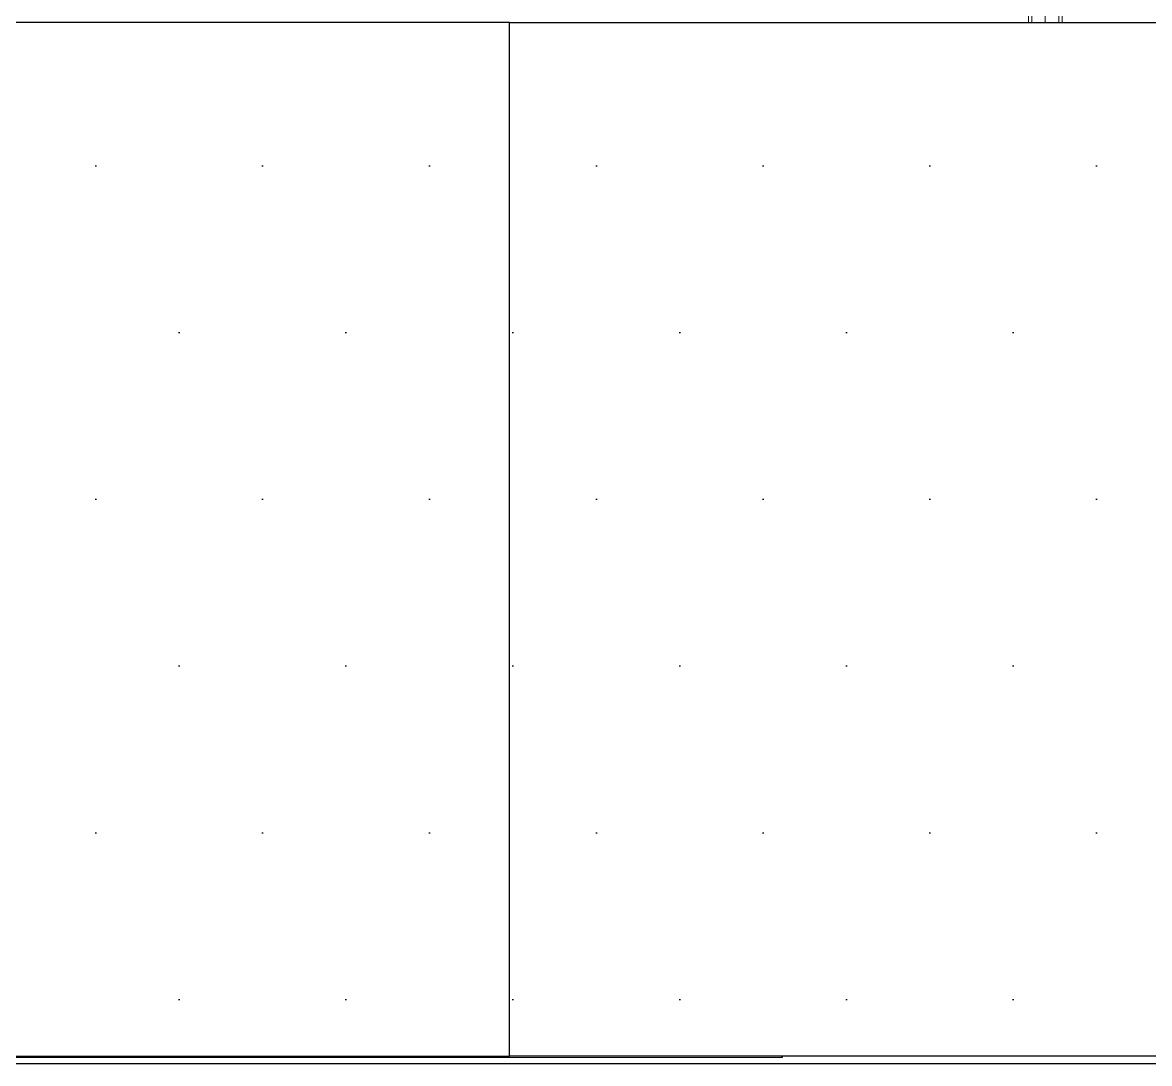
# Model space of a CAD drawing. Header units: millimetres. Extents: x 663313 to 1226001, y 1431724 to 1620898.
# Drawn here: x 761407.1 to 761675.3, y 1520016 to 1520263.8 of the extents above; entities that cross this region are included whole.
import ezdxf

# ---------------------------------------------------------------- set-up
doc = ezdxf.new("R2010")
doc.units = ezdxf.units.MM
doc.set_wipeout_variables(frame=1)
for name, pattern in [('CENTER', [50.800000000000004, 31.75, -6.35, 6.35, -6.35]), ('HIDDEN', [0.375, 0.25, -0.125]), ('XKITLINE00', [0]), ('XKITLINE02', [4, 2, -2])]:
    doc.linetypes.add(name, pattern=pattern)
doc.layers.add('000 - STRUCTURE_STEEL_ACCESORIES_DEF_SUB', color=7, linetype='Continuous', plot=False)
for name, color, linetype in [('000 - STRUCTURE_STEEL_ACCESORIES_MAIN_COLOR_2', 7, 'Continuous'), ('000 - STRUCTURE_STEEL_ACCESORIES_SUB_COLOR_3', 7, 'Continuous'), ('000 - STRUCTURE_STEEL_ACCESORIES_WIPEOUT_', 7, 'Continuous'), ('010 - ASPG_ACCESSORIES_HATCH_', 7, 'Continuous'), ('010 - ASPG_ACCESSORIES_MAIN_COLOR_1', 7, 'Continuous'), ('010 - ASPG_ACCESSORIES_SUB_COLOR_1', 7, 'Continuous'), ('010 - ASPG_ACCESSORIES_SUB_COLOR_2', 7, 'Continuous'), ('010 - ASPG_ACCESSORIES_SYMBOL_', 7, 'Continuous'), ('010 - ASPG_ACCESSORIES_WIPEOUT_', 7, 'Continuous'), ('010 - ASPG_FASTERN_MAIN_COLOR_1', 7, 'Continuous'), ('010 - ASPG_FLASHING_HATCH_', 7, 'Continuous'), ('010 - ASPG_FLASHING_MAIN_COLOR_2', 7, 'Continuous'), ('010 - ASPG_FLASHING_WIPEOUT_', 7, 'Continuous'), ('DIM', 7, 'Continuous'), ('tube-stopper', 7, 'Continuous')]:
    doc.layers.add(name, color=color, linetype=linetype)
for name, color, linetype, lineweight in [('12-GRID', 7, 'CENTER', 13), ('9-SCREW', 7, 'Continuous', 9), ('Bolt', 7, 'Continuous', 0), ('Part', 7, 'Continuous', 0)]:
    doc.layers.add(name, color=color, linetype=linetype, lineweight=lineweight)
pattern_1 = [(0, (0, 0), (19.84375, 39.6875), [0, -39.6875])]
pattern_2 = [(45, (68845973.91123614, -106253.6340706302), (-4.041115254481119, 4.041115254481119), []), (45, (68845976.60531414, -106253.6340706302), (-4.041115254481119, 4.041115254481119), [])]

# ---------------------------------------------------------------- blocks, each defined once
blk = doc.blocks.new('44')
at = {"layer": 'Bolt', "color": 7, "linetype": 'XKITLINE00', "lineweight": 0}
for p, q in [((31.39057281473629, 28.40962045162451), (31.39057281473629, 28.40029645164032)), ((31.37657286459557, 28.39562050171662), (31.38589686457976, 28.39562050171662)), ((31.40457276464417, 28.39562050171662), (31.39524876465998, 28.39562050171662)), ((31.39057281473629, 28.38162040163297), (31.39057281473629, 28.39094440161716)), ((31.39057281473629, 28.34962045168504), (31.39057281473629, 28.34029645170085)), ((31.37657286459557, 28.33562050166074), (31.38589686457976, 28.33562050166074)), ((31.40457276464417, 28.33562050166074), (31.39524876465998, 28.33562050166074)), ((31.39057281473629, 28.32162040169351), (31.39057281473629, 28.3309444016777)), ((31.28057286469243, 28.29962050169706), (31.28057286469243, 28.29029650171287)), ((31.28057286469243, 28.29962050169706), (31.28057286469243, 28.29029650171287)), ((31.26657276460878, 28.28562040161341), (31.27589676459297, 28.28562040161341)), ((31.26657276460878, 28.28562040161341), (31.27589676459297, 28.28562040161341)), ((31.29457281460031, 28.28562040161341), (31.28524881461612, 28.28562040161341)), ((31.29457281460031, 28.28562040161341), (31.28524881461612, 28.28562040161341)), ((31.28057286469243, 28.27162045170553), (31.28057286469243, 28.28094445168972)), ((31.28057286469243, 28.27162045170553), (31.28057286469243, 28.28094445168972))]:
    blk.add_line(p, q, dxfattribs=at)
at = {"layer": 'Bolt', "color": 7, "linetype": 'XKITLINE02', "lineweight": 0}
for p, q in [((31.28057286469243, 28.37654050171841), (31.28057286469243, 28.3336204016814)), ((31.27357281465061, 28.36862050171476), (31.27357281465061, 28.3626205016626)), ((31.27357281465061, 28.3626205016626), (31.27357281465061, 28.36862050171476)), ((31.28757276455849, 28.36862050171476), (31.28757276455849, 28.3626205016626)), ((31.28757276455849, 28.3626205016626), (31.28757276455849, 28.36862050171476)), ((31.26107286452293, 28.3626205016626), (31.26107286452293, 28.35762040165719)), ((31.3000728646291, 28.3626205016626), (31.3000728646291, 28.35762040165719))]:
    blk.add_line(p, q, dxfattribs=at)
at = {"layer": 'Part', "color": 7, "linetype": 'HIDDEN', "lineweight": 0, "ltscale": 5}
for p, q in [((31.33821706124559, 28.64062037679832), (31.33821706124559, 27.74062742677052)), ((31.44721711124271, 28.64062037679832), (31.44721711124271, 27.74062742677052))]:
    blk.add_line(p, q, dxfattribs=at)
at = {"layer": 'Part', "color": 7, "linetype": 'XKITLINE02', "lineweight": 0}
for p, q in [((31.33057281468041, 28.41562045167666), (31.33057281468041, 28.31562040164135)), ((31.25057286466449, 28.36862050171476), (31.31057286472037, 28.36862050171476)), ((31.33057281468041, 28.36862050171476), (31.45057281455934, 28.36862050171476)), ((31.36057281470835, 28.36862050171476), (31.36057281470835, 28.3626205016626)), ((31.25057286466449, 28.3626205016626), (31.31057286472037, 28.3626205016626)), ((31.33057281468041, 28.3626205016626), (31.45057281455934, 28.3626205016626)), ((31.31057286472037, 28.35762040165719), (31.25057286466449, 28.35762040165719))]:
    blk.add_line(p, q, dxfattribs=at)
at = {"layer": 'Part', "color": 7, "lineweight": 0}
blk.add_line((31.205572864739, 28.23562045162544), (31.22557281469904, 28.25562040170189), dxfattribs=at)
at = {"layer": 'Part', "color": 7, "linetype": 'HIDDEN', "lineweight": 0, "ltscale": 2}
blk.add_line((31.33557276474289, 28.25562040170189), (31.35557286464586, 28.23562045162544), dxfattribs=at)
at = {"layer": 'Part', "color": 7, "lineweight": 0}
for points in [[(31.33021711138986, 27.74062742677052), (31.33021711138986, 28.64162037684582), (31.45521706133127, 28.64162037684582), (31.45521376142256, 27.74062742677052), (31.33021711138986, 27.74062742677052)], [(31.33057281468041, 28.23562045162544), (31.205572864739, 28.23562045162544), (31.205572864739, 28.49562040169258), (31.33057281468041, 28.49562040169258)], [(31.33057281468041, 28.25562040170189), (31.22557281469904, 28.25562040170189), (31.22557281469904, 28.47562045161612), (31.33057281468041, 28.47562045161612)]]:
    blk.add_lwpolyline(points, dxfattribs=at)
at = {"layer": 'Part', "color": 7, "linetype": 'HIDDEN', "lineweight": 0, "ltscale": 2}
for points in [[(31.33057281468041, 28.49562040169258), (31.35557286464586, 28.49562040169258), (31.35557286464586, 28.23562045162544), (31.33057281468041, 28.23562045162544)], [(31.33057281468041, 28.47562045161612), (31.33557276474289, 28.47562045161612), (31.33557276474289, 28.25562040170189), (31.33057281468041, 28.25562040170189)]]:
    blk.add_lwpolyline(points, dxfattribs=at)
at = {"layer": 'Part', "color": 7, "linetype": 'XKITLINE02', "lineweight": 0}
blk.add_lwpolyline([(31.33057281468041, 28.41562045167666), (31.32257286459185, 28.41562045167666), (31.32257286459185, 28.36862050171476), (31.23857286456018, 28.36862050171476), (31.23857286456018, 28.41562045167666), (31.23057276452869, 28.41562045167666), (31.23057276452869, 28.31562040164135), (31.23857286456018, 28.31562040164135), (31.23857286456018, 28.3626205016626), (31.32257286459185, 28.3626205016626), (31.32257286459185, 28.31562040164135), (31.33057281468041, 28.31562040164135)], close=True, dxfattribs=at)
for points in [[(31.33057281468041, 28.31562040164135), (31.45057281455934, 28.31562040164135), (31.45057281455934, 28.41562045167666), (31.33057281468041, 28.41562045167666)], [(31.31057286472037, 28.3626205016626), (31.31057286472037, 28.30262050172314), (31.25057286466449, 28.30262050172314), (31.25057286466449, 28.3626205016626)]]:
    blk.add_lwpolyline(points, dxfattribs=at)
blk = doc.blocks.new('W-1-PP18-ST_ENT4_REV00_20260531-225334_LOPF_PL')
at = {"color": 7, "xscale": 1000.000000000001, "yscale": 1000.000000000001, "zscale": 1000.000000000001, "rotation": 90}
blk.add_blockref('44', (41885.61977786256, -33213.90015912056), dxfattribs=at)
at = {"layer": 'DIM', "color": 7}
blk.add_line((13219.365322773, -2009.746714353561), (14169.61516458227, -2009.746714353561), dxfattribs=at)
blk = doc.blocks.new('*U5625')
at = {"color": 7}
blk.add_wipeout([(0, -52.000000000100954), (2999.999999999822, -52.000000000100954), (2999.999999999822, -297.9999999999809), (0, -297.9999999999809)], dxfattribs=at).dxf.layer = '010 - ASPG_FLASHING_WIPEOUT_'
at = {"layer": '010 - ASPG_FLASHING_HATCH_'}
h = blk.add_hatch(dxfattribs=at)
h.set_pattern_fill('DOTS', scale=0.5)
h.set_pattern_definition(pattern_1)
h.paths.add_polyline_path([(0, -52), (3000, -52), (3000, -298), (1.094595811627281e-16, -298)])
at = {"layer": '010 - ASPG_FLASHING_MAIN_COLOR_2', "color": 7}
blk.add_lwpolyline([(0, -52), (3000, -52), (3000, -298), (1.094595811627281e-16, -298)], close=True, dxfattribs=at)
blk = doc.blocks.new('*U5639')
at = {"color": 7}
blk.add_wipeout([(0, -52.0000000001005), (584.611507675665, -52.0000000001005), (584.611507675665, -297.99999999998073), (0, -297.99999999998073)], dxfattribs=at).dxf.layer = '010 - ASPG_FLASHING_WIPEOUT_'
at = {"layer": '010 - ASPG_FLASHING_HATCH_'}
h = blk.add_hatch(dxfattribs=at)
h.set_pattern_fill('DOTS', scale=0.5)
h.set_pattern_definition(pattern_1)
h.paths.add_polyline_path([(0, -52), (584.6115076758433, -52), (584.6115076758433, -298), (1.094595811627281e-16, -298)])
at = {"layer": '010 - ASPG_FLASHING_MAIN_COLOR_2', "color": 7}
blk.add_lwpolyline([(0, -52), (584.6115076758433, -52), (584.6115076758433, -298), (1.094595811627281e-16, -298)], close=True, dxfattribs=at)
blk = doc.blocks.new('W-1-PP18-ST_ENT4_REV00_20260617-033902_ASPG_FLASHING')
at = {"color": 7, "xscale": -1}
blk.add_blockref('*U5625', (13585.00000000047, -1710), dxfattribs=at)
at = {"color": 7}
blk.add_blockref('*U5639', (13585.00000000047, -1710), dxfattribs=at)
blk = doc.blocks.new('*U4563')
at = {"layer": '010 - ASPG_ACCESSORIES_SUB_COLOR_2', "color": 7}
for p, q in [((-2.084999999999127, -1.547816335794778), (-2.084999999999127, 0)), ((2.084999999999013, -1.047816335789321), (2.084999999999127, 0)), ((-2.729999999999563, -1.899999999995998), (2.729999999999563, -1.399999999995998)), ((-2.729999999999563, -1.899999999995998), (-2.084999999999127, -1.547816335789321)), ((-2.729999999999563, -1.899999999995998), (-2.084999999999127, -2.252183664200857)), ((-2.084999999999127, -1.547816335789321), (2.084999999999127, -1.047816335789321)), ((-2.084999999999127, -2.252183664200857), (2.084999999999127, -1.752183664200857)), ((-2.084999999999013, -3.347816335790412), (-2.084999999999127, -2.252183664206314)), ((2.729999999999563, -1.399999999995998), (2.084999999999127, -1.047816335789321)), ((2.729999999999563, -1.399999999995998), (2.084999999999127, -1.752183664200857)), ((2.084999999999013, -2.847816335790412), (2.0849999999989, -1.752183664201084)), ((-2.729999999999563, -3.69999999999709), (2.729999999999563, -3.19999999999709)), ((-2.729999999999563, -3.69999999999709), (-2.084999999999127, -3.347816335790412)), ((-2.729999999999563, -3.69999999999709), (-2.084999999999127, -4.052183664201948)), ((-2.729999999999563, -5.499999999998181), (2.729999999999563, -4.999999999998181)), ((-2.729999999999563, -5.499999999998181), (2.729999999999563, -4.999999999998181)), ((-2.729999999999563, -5.499999999998181), (-2.084999999999127, -5.147816335791504)), ((-2.729999999999563, -5.499999999998181), (-2.084999999999127, -5.147816335791504)), ((-2.084999999999127, -3.347816335790412), (2.084999999999127, -2.847816335790412)), ((-2.084999999999127, -4.052183664201948), (2.084999999999127, -3.552183664201948)), ((-2.0849999999989, -5.147816335791504), (-2.084999999999013, -4.052183664201948)), ((-2.084999999999127, -5.147816335791504), (2.084999999999127, -4.647816335791504)), ((-2.084999999999127, -5.147816335791504), (2.084999999999127, -4.647816335791504)), ((-2.084999999999127, -5.852183664203039), (2.084999999999127, -5.352183664203039)), ((-2.084999999999127, -5.852183664203039), (2.084999999999127, -5.352183664203039)), ((2.729999999999563, -3.19999999999709), (2.084999999999127, -2.847816335790412)), ((2.729999999999563, -3.19999999999709), (2.084999999999127, -3.552183664201948)), ((2.084999999999241, -4.647816335791504), (2.084999999999241, -3.552183664201948)), ((2.729999999999563, -4.999999999998181), (2.084999999999127, -4.647816335791504)), ((2.729999999999563, -4.999999999998181), (2.084999999999127, -4.647816335791504)), ((2.729999999999563, -4.999999999998181), (2.084999999999127, -5.352183664203039)), ((2.729999999999563, -4.999999999998181), (2.084999999999127, -5.352183664203039)), ((2.084999999999127, -6.447816335792595), (2.084999999999127, -5.352183664203039)), ((2.084999999999127, -6.447816335792595), (2.084999999999241, -5.352183664203039)), ((-2.729999999999563, -5.499999999998181), (-2.084999999999127, -5.852183664203039)), ((-2.729999999999563, -5.499999999998181), (-2.084999999999127, -5.852183664203039)), ((-2.729999999999563, -7.299999999999272), (2.729999999999563, -6.799999999999272)), ((-2.729999999999563, -7.299999999999272), (-2.084999999999127, -6.947816335792595)), ((-2.729999999999563, -7.299999999999272), (-2.084999999999127, -7.652183664204131)), ((-2.084999999999127, -6.947816335792595), (-2.0849999999989, -5.852183664203039)), ((-2.084999999999127, -6.947816335792595), (-2.084999999999127, -5.852183664203039)), ((-2.084999999999127, -6.947816335792595), (2.084999999999127, -6.447816335792595)), ((-2.084999999999127, -7.652183664204131), (2.084999999999127, -7.152183664204131)), ((-2.084999999999127, -8.747816335793686), (-2.084999999999127, -7.652183664204131)), ((2.729999999999563, -6.799999999999272), (2.084999999999127, -6.447816335792595)), ((2.729999999999563, -6.799999999999272), (2.084999999999127, -7.152183664204131)), ((2.084999999999127, -8.247816335793686), (2.084999999999127, -7.152183664204131)), ((-2.729999999999563, -9.099999999998545), (-2.084999999999127, -8.747816335793686)), ((-2.729999999999563, -9.099999999998545), (-1.568355612604137, -8.982641209644498)), ((-2.729999999999563, -9.099999999998545), (-2.084999999999127, -9.452183664205222)), ((-2.729999999999563, -10.89999999999964), (-2.084999999999127, -10.54781633579296)), ((-2.084999999999127, -8.747816335793686), (-1.064489079482883, -8.605286877620529)), ((-2.084999999999127, -9.452183664205222), (-1.629698446698967, -9.388594061787444)), ((-2.084999999999127, -10.54781633579296), (-2.084999999999127, -9.452183664205222)), ((-2.084999999999127, -10.54781633579296), (-1.798826981090315, -10.50784803706301)), ((0.4333070988686814, -8.43729858455481), (2.084999999999127, -8.247816335793686)), ((0.7141825614198751, -8.775605983184505), (2.729999999999563, -8.599999999998545)), ((0.7141825614198751, -9.102437496409038), (2.084999999999127, -8.952183664205222)), ((0.7141825614198751, -10.20507654483481), (2.084999999999127, -10.04781633579296)), ((0.7141825614198751, -10.57560598318378), (2.729999999999563, -10.39999999999964)), ((2.729999999999563, -8.599999999998545), (2.084999999999127, -8.247816335793686)), ((2.729999999999563, -8.599999999998545), (2.084999999999127, -8.952183664205222)), ((2.084999999999127, -10.04781633579296), (2.084999999999127, -8.952183664205222)), ((2.729999999999563, -10.39999999999964), (2.084999999999127, -10.04781633579296)), ((2.729999999999563, -10.39999999999964), (2.084999999999127, -10.75218366420449)), ((-2.729999999999563, -10.89999999999964), (-1.844567201240352, -10.81054635710279)), ((-2.729999999999563, -10.89999999999964), (-2.084999999999127, -11.25218366420449)), ((-2.084999999999127, -11.25218366420449), (-1.907557413303948, -11.22740118002912)), ((-2.084999999999127, -12.40167565273805), (-2.084999999999127, -11.25218366420449)), ((-2.084999999999127, -12.40167565273805), (-2.084999999999127, -15.59999999999854)), ((0.7141825614198751, -10.90243749640831), (2.084999999999127, -10.75218366420449)), ((2.084999999999127, -10.75218366420449), (2.084999999999127, -15.59999999999854)), ((0, -17.19999999999891), (-2.084999999999127, -15.59999999999854)), ((0, -17.19999999999891), (2.084999999999127, -15.59999999999854))]:
    blk.add_line(p, q, dxfattribs=at)
blk.add_lwpolyline([(0, -17.19999999999891), (0.7141825614198751, -11.45704931750151), (0.7141825614198751, -8.736688384093213, 0.4176573264866609), (0.4106596181591158, -8.436709070021607, 0.07099332720072511), (-1.529698998669119, -8.726820576112004), (-2.084999999999127, -12.40167565273805)], format="xyb", dxfattribs=at)
at = {"layer": '010 - ASPG_ACCESSORIES_SYMBOL_', "color": 7, "linetype": 'CENTER'}
blk.add_line((0, 6.142561988594025), (0, -18.19999999999891), dxfattribs=at)
at = {"layer": '010 - ASPG_FASTERN_MAIN_COLOR_1', "color": 7}
for p, q in [((3.127500000000509, 5.450000000000728), (-3.127500000000509, 5.450000000000728)), ((-4.170000000000073, 5.049999999999272), (-4.170000000000073, 1.200000000000728)), ((-2.084999999999127, 5.049999999999272), (-2.084999999999127, 1.200000000000728)), ((2.084999999999127, 5.049999999999272), (2.084999999999127, 1.200000000000728)), ((4.170000000000073, 5.049999999999272), (4.170000000000073, 1.200000000000728)), ((-5.5, 0.5499999999992724), (-5.5, 0)), ((5.5, 0), (-5.5, 0)), ((-5.200000000000728, 0.8500000000003638), (-4.170000000000073, 1.200000000000728)), ((5.200000000000728, 0.8500000000003638), (-5.200000000000728, 0.8500000000003638)), ((4.170000000000073, 1.200000000000728), (-4.170000000000073, 1.200000000000728)), ((-2.57630675031578, 0.8500000000003638), (-2.084999999999127, 1.200000000000728)), ((2.44630675031658, 0.8500000000003638), (2.084999999999127, 1.200000000000728)), ((5.200000000000728, 0.8500000000003638), (4.170000000000073, 1.200000000000728)), ((5.5, 0.5499999999992724), (5.5, 0))]:
    blk.add_line(p, q, dxfattribs=at)
for centre, radius, start, end in [((-3.127500000000509, 3.891492187500262), 1.55850781249987, 48.01707852331997, 131.98292147668), ((0, -0.1840312499989523), 5.634031249999114, 68.2799117114248, 111.7200882885752), ((3.127500000000509, 3.891492187500262), 1.558507812499965, 48.01707852331997, 131.98292147668), ((-5.200000000000728, 0.5499999999992724), 0.3, 90, 180), ((5.200000000000728, 0.5499999999992724), 0.3, 0, 90)]:
    blk.add_arc(centre, radius, start, end, dxfattribs=at)
blk = doc.blocks.new('G$C7D677D58')
at = {"layer": 'tube-stopper'}
h = blk.add_hatch(dxfattribs=at)
h.set_pattern_fill('ANSI35', scale=0.02, angle=280.6768409131589, style=0)
h.set_pattern_definition([(145.6768409131589, (67.45353497568851, -13.09426057516771), (0.00281929956869494, 0.00412935224241727), []), (145.6768409131589, (67.45006064978782, -13.09491560150343), (0.00281929956869494, 0.00412935224241727), [0.006249999999999968, -0.001249999999999992, 0, -0.001249999999999992])])
h.paths.add_polyline_path([(0.02989179726182556, 0.01545000000078289), (0.02447319464567954, 0.01545000000078289), (0.02447319464567954, 0.0005500000004303729), (0.02989179726182556, 0.0005500000004303729)])
at = {"layer": '000 - STRUCTURE_STEEL_ACCESORIES_DEF_SUB', "color": 7, "ltscale": 0.1}
blk.add_line((0.03829179726176335, 0.007999999999924512), (0, 0.007999999999924512, -2.806346833239134e-06), dxfattribs=at)
at = {"layer": '000 - STRUCTURE_STEEL_ACCESORIES_SUB_COLOR_3', "color": 7}
for p, q in [((0.01247319464710017, 0.01492820323028354, -2.806346833239134e-06), (0.007673194646940829, 0.01492820323028354, -2.806346833239134e-06)), ((0.01327319464712673, 0, -2.806346833239134e-06), (0.01327319464712673, 0.01599999999996271, -2.806346833239134e-06)), ((0.01327319464712673, 0.01599999999996271, -2.806346833239134e-06), (0.01447319464705288, 0.01599999999996271, -2.806346833239134e-06)), ((0.01447319464705288, 0.01599999999996271, -2.806346833239134e-06), (0.01447319464705288, 0, -2.806346833239134e-06)), ((0.02989179726182556, 0), (0.02989179726182556, 0.01599999999996271)), ((0.02989179726182556, 0.01599999999996271), (0.03109179726175171, 0.01599999999996271)), ((0.03109179726175171, 0.01599999999996271), (0.03109179726175171, 0)), ((0.03109179726175171, 0.001071796769679167), (0.03109179726175171, 0.01492820323028354)), ((0.03589179726191105, 0.01492820323028354), (0.03109179726175171, 0.01492820323028354)), ((0.002400000000079672, 0.01199999999994361, -2.806346833239134e-06), (0.001600000000053114, 0.01119999999991705, -2.806346833239134e-06)), ((0.001600000000053114, 0.00479999999993197, -2.806346833239134e-06), (0.001600000000053114, 0.01119999999991705, -2.806346833239134e-06)), ((0.006873194647141645, 0.01119999999991705, -2.806346833239134e-06), (0.001600000000053114, 0.01119999999991705, -2.806346833239134e-06)), ((0.006873194647141645, 0.01199999999994361, -2.806346833239134e-06), (0.002400000000079672, 0.01199999999994361, -2.806346833239134e-06)), ((0.006873194647141645, 0.002803847577297347, -2.806346833239134e-06), (0.006873194647141645, 0.01319615242266536, -2.806346833239134e-06)), ((0.01247319464710017, 0.01146410161504718, -2.806346833239134e-06), (0.007673194646940829, 0.01146410161504718, -2.806346833239134e-06)), ((0.01327319464712673, 0.002803847577297347, -2.806346833239134e-06), (0.01327319464712673, 0.01319615242266536, -2.806346833239134e-06)), ((0.03589179726191105, 0.01146410161504718), (0.03109179726175171, 0.01146410161504718)), ((0.03669179726193761, 0.002803847577297347), (0.03669179726193761, 0.01319615242266536)), ((0.006873194647141645, 0.00479999999993197, -2.806346833239134e-06), (0.001600000000053114, 0.00479999999993197, -2.806346833239134e-06)), ((0.002400000000079672, 0.003999999999905413, -2.806346833239134e-06), (0.001600000000053114, 0.00479999999993197, -2.806346833239134e-06)), ((0.006873194647141645, 0.003999999999905413, -2.806346833239134e-06), (0.002400000000079672, 0.003999999999905413, -2.806346833239134e-06)), ((0.01247319464710017, 0.00453589838480184, -2.806346833239134e-06), (0.007673194646940829, 0.00453589838480184, -2.806346833239134e-06)), ((0.03589179726191105, 0.00453589838480184), (0.03109179726175171, 0.00453589838480184)), ((0.01247319464710017, 0.001071796769679167, -2.806346833239134e-06), (0.007673194646940829, 0.001071796769679167, -2.806346833239134e-06)), ((0.01447319464705288, 0, -2.806346833239134e-06), (0.01327319464712673, 0, -2.806346833239134e-06)), ((0.03109179726175171, 0), (0.02989179726182556, 0)), ((0.03589179726191105, 0.001071796769679167), (0.03109179726175171, 0.001071796769679167))]:
    blk.add_line(p, q, dxfattribs=at)
at = {"layer": '000 - STRUCTURE_STEEL_ACCESORIES_SUB_COLOR_3', "color": 7, "linetype": 'HIDDEN'}
for p, q in [((0.02989179726182556, 0.01199999999994361), (0.01447319464705288, 0.01199999999994361, -2.806346833239134e-06)), ((0.02989179726182556, 0.01119999999991705), (0.01447319464705288, 0.01119999999991705, -2.806346833239134e-06)), ((0.02989179726182556, 0.00479999999993197), (0.01447319464705288, 0.00479999999993197, -2.806346833239134e-06)), ((0.02989179726182556, 0.003999999999905413), (0.01447319464705288, 0.003999999999905413, -2.806346833239134e-06))]:
    blk.add_line(p, q, dxfattribs=at)
at = {"layer": '000 - STRUCTURE_STEEL_ACCESORIES_SUB_COLOR_3', "color": 7, "elevation": -2.806346833239134e-06}
for points in [[(0.007673194646940829, 0.01492820323028354, 0.4618802153516978), (0.007673194646940829, 0.01146410161504718, 0.2309401076757868), (0.007673194646940829, 0.00453589838480184, 0.461880215351701), (0.007673194646940829, 0.001071796769679167)], [(0.01247319464710017, 0.01492820323028354, -0.4618802153516978), (0.01247319464710017, 0.01146410161504718, -0.2309401076757868), (0.01247319464710017, 0.00453589838480184, -0.461880215351701), (0.01247319464710017, 0.001071796769679167)], [(0.03589179726191105, 0.01492820323028354, -0.4618802153516978), (0.03589179726191105, 0.01146410161504718, -0.2309401076757868), (0.03589179726191105, 0.00453589838480184, -0.4618802153517009), (0.03589179726191105, 0.001071796769679167)]]:
    blk.add_lwpolyline(points, format="xyb", dxfattribs=at)
at = {"layer": 'tube-stopper', "color": 7}
blk.add_lwpolyline([(0.02989179726182556, 0.01545000000078289), (0.02447319464567954, 0.01545000000078289), (0.02447319464567954, 0.0005500000004303729), (0.02989179726182556, 0.0005500000004303729)], close=True, dxfattribs=at)
blk = doc.blocks.new('010 - ASPG_ACCESSORIES_BRACKET_FOR_FRAME_TYPE-1_CUT-VIEW')
at = {"color": 7}
blk.add_wipeout([(4.656612873077393e-10, 25.00000000008731), (4.656612873077393e-10, 1.8189894035458565e-12), (40, 1.8189894035458565e-12), (40, 3.000000000153044), (3.0000000003213074, 3.000000000153044), (3.0000000003213074, 25.00000000008731)], dxfattribs=at).dxf.layer = '010 - ASPG_ACCESSORIES_WIPEOUT_'
at = {"layer": '010 - ASPG_ACCESSORIES_HATCH_'}
h = blk.add_hatch(dxfattribs=at)
h.set_pattern_fill('ANSI32', scale=0.03)
h.set_pattern_definition(pattern_2)
h.paths.add_polyline_path([(1.452183664310724, 16.08500000019558), (1.100000000093132, 16.73000000005413), (0.7478163363412023, 16.08500000019558), (4.656612873077393e-10, 16.08500000019558), (4.656612873077393e-10, 25.00000000008731), (3.000000000465661, 25.00000000008731), (2.9848025678657, 16.08500000019558)])
h = blk.add_hatch(dxfattribs=at)
h.set_pattern_fill('ANSI32', scale=0.03)
h.set_pattern_definition(pattern_2)
h.paths.add_polyline_path([(4.656612873077393e-10, 0), (4.656612873077393e-10, 11.78062006374239), (0.1825785292312503, 11.91500000003725), (1.247816335875541, 11.91500000003725), (1.600000000558794, 11.27000000019325), (1.952183664776385, 11.91500000003725), (3.000000000465661, 11.9150000000518), (3.000000000465661, 3.000000000160071), (19.70000000018626, 3.000000000043656), (19.70000000018626, 1.164153218269348e-10)])
h = blk.add_hatch(dxfattribs=at)
h.set_pattern_fill('ANSI32', scale=0.03)
h.set_pattern_definition(pattern_2)
h.paths.add_polyline_path([(28.70000000018626, 1.164153218269348e-10), (28.70000000018626, 3.000000000043656), (40, 3.000000000160071), (40, 0)])
at = {"layer": '010 - ASPG_ACCESSORIES_MAIN_COLOR_1', "color": 7}
blk.add_lwpolyline([(4.656612873077393e-10, 25.00000000008731), (4.656612873077393e-10, 0), (40, 0), (40, 3.000000000160071), (3.000000000465661, 3.000000000160071), (3.000000000465661, 25.00000000008731)], close=True, dxfattribs=at)
at = {"layer": '010 - ASPG_ACCESSORIES_SUB_COLOR_1', "color": 7}
for points in [[(1.452183664310724, 16.08500000019558), (1.100000000093132, 16.73000000005413), (0.7478163363412023, 16.08500000019558), (4.656612873077393e-10, 16.08500000019558), (4.656612873077393e-10, 25.00000000008731), (3.000000000465661, 25.00000000008731), (2.9848025678657, 16.08500000019558)], [(4.656612873077393e-10, 0), (4.656612873077393e-10, 11.78062006374239), (0.1825785292312503, 11.91500000003725), (1.247816335875541, 11.91500000003725), (1.600000000558794, 11.27000000019325), (1.952183664776385, 11.91500000003725), (3.000000000465661, 11.9150000000518), (3.000000000465661, 3.000000000160071), (19.70000000018626, 3.000000000043656), (19.70000000018626, 1.164153218269348e-10)], [(28.70000000018626, 1.164153218269348e-10), (28.70000000018626, 3.000000000043656), (40, 3.000000000160071), (40, 0)]]:
    blk.add_lwpolyline(points, close=True, dxfattribs=at)
blk = doc.blocks.new('G$CF155826C')
at = {"layer": '12-GRID', "color": 7, "ltscale": 0.1}
blk.add_line((0, 0.007999999999924512), (0.03829179726176335, 0.007999999999924512, -2.806346833239134e-06), dxfattribs=at)
at = {"layer": '9-SCREW', "color": 7}
for p, q in [((0.002399999999852298, 0.01492820323028354), (0.007200000000011642, 0.01492820323028354)), ((0.007200000000011642, 0.01599999999996271), (0.007200000000011642, 0)), ((0.00839999999993779, 0.01599999999996271), (0.007200000000011642, 0.01599999999996271)), ((0.007200000000011642, 0.001071796769679167), (0.007200000000011642, 0.01492820323028354)), ((0.00839999999993779, 0), (0.00839999999993779, 0.01599999999996271)), ((0.02381860261471047, 0.01599999999996271, -2.806346833239134e-06), (0.02381860261471047, 0, -2.806346833239134e-06)), ((0.02501860261463662, 0.01599999999996271, -2.806346833239134e-06), (0.02381860261471047, 0.01599999999996271, -2.806346833239134e-06)), ((0.02501860261463662, 0, -2.806346833239134e-06), (0.02501860261463662, 0.01599999999996271, -2.806346833239134e-06)), ((0.02581860261466318, 0.01492820323028354, -2.806346833239134e-06), (0.03061860261482252, 0.01492820323028354, -2.806346833239134e-06)), ((0.001599999999825741, 0.002803847577297347), (0.001599999999825741, 0.01319615242266536)), ((0.002399999999852298, 0.01146410161504718), (0.007200000000011642, 0.01146410161504718)), ((0.02501860261463662, 0.002803847577297347, -2.806346833239134e-06), (0.02501860261463662, 0.01319615242266536, -2.806346833239134e-06)), ((0.02581860261466318, 0.01146410161504718, -2.806346833239134e-06), (0.03061860261482252, 0.01146410161504718, -2.806346833239134e-06)), ((0.0314186026146217, 0.002803847577297347, -2.806346833239134e-06), (0.0314186026146217, 0.01319615242266536, -2.806346833239134e-06)), ((0.0314186026146217, 0.01199999999994361, -2.806346833239134e-06), (0.03589179726168368, 0.01199999999994361, -2.806346833239134e-06)), ((0.0314186026146217, 0.01119999999991705, -2.806346833239134e-06), (0.03669179726171024, 0.01119999999991705, -2.806346833239134e-06)), ((0.03589179726168368, 0.01199999999994361, -2.806346833239134e-06), (0.03669179726171024, 0.01119999999991705, -2.806346833239134e-06)), ((0.03669179726171024, 0.00479999999993197, -2.806346833239134e-06), (0.03669179726171024, 0.01119999999991705, -2.806346833239134e-06)), ((0.002399999999852298, 0.00453589838480184), (0.007200000000011642, 0.00453589838480184)), ((0.02581860261466318, 0.00453589838480184, -2.806346833239134e-06), (0.03061860261482252, 0.00453589838480184, -2.806346833239134e-06)), ((0.0314186026146217, 0.00479999999993197, -2.806346833239134e-06), (0.03669179726171024, 0.00479999999993197, -2.806346833239134e-06)), ((0.0314186026146217, 0.003999999999905413, -2.806346833239134e-06), (0.03589179726168368, 0.003999999999905413, -2.806346833239134e-06)), ((0.03589179726168368, 0.003999999999905413, -2.806346833239134e-06), (0.03669179726171024, 0.00479999999993197, -2.806346833239134e-06)), ((0.002399999999852298, 0.001071796769679167), (0.007200000000011642, 0.001071796769679167)), ((0.007200000000011642, 0), (0.00839999999993779, 0)), ((0.02381860261471047, 0, -2.806346833239134e-06), (0.02501860261463662, 0, -2.806346833239134e-06)), ((0.02581860261466318, 0.001071796769679167, -2.806346833239134e-06), (0.03061860261482252, 0.001071796769679167, -2.806346833239134e-06))]:
    blk.add_line(p, q, dxfattribs=at)
at = {"layer": '9-SCREW', "color": 7, "linetype": 'HIDDEN'}
for p, q in [((0.00839999999993779, 0.01199999999994361), (0.02381860261471047, 0.01199999999994361, -2.806346833239134e-06)), ((0.00839999999993779, 0.01119999999991705), (0.02381860261471047, 0.01119999999991705, -2.806346833239134e-06)), ((0.00839999999993779, 0.00479999999993197), (0.02381860261471047, 0.00479999999993197, -2.806346833239134e-06)), ((0.00839999999993779, 0.003999999999905413), (0.02381860261471047, 0.003999999999905413, -2.806346833239134e-06))]:
    blk.add_line(p, q, dxfattribs=at)
at = {"layer": '9-SCREW', "color": 7, "elevation": -2.806346833239134e-06}
for points in [[(0.002399999999852298, 0.01492820323028354, 0.4618802153516978), (0.002399999999852298, 0.01146410161504718, 0.2309401076757868), (0.002399999999852298, 0.00453589838480184, 0.4618802153517009), (0.002399999999852298, 0.001071796769679167)], [(0.02581860261466318, 0.01492820323028354, 0.4618802153516978), (0.02581860261466318, 0.01146410161504718, 0.2309401076757868), (0.02581860261466318, 0.00453589838480184, 0.461880215351701), (0.02581860261466318, 0.001071796769679167)], [(0.03061860261482252, 0.01492820323028354, -0.4618802153516978), (0.03061860261482252, 0.01146410161504718, -0.2309401076757868), (0.03061860261482252, 0.00453589838480184, -0.461880215351701), (0.03061860261482252, 0.001071796769679167)]]:
    blk.add_lwpolyline(points, format="xyb", dxfattribs=at)
blk = doc.blocks.new('*U5727')
at = {"color": 7, "xscale": -1, "rotation": 270}
blk.add_blockref('*U4563', (3.000000000000005, 10.99999999986903), dxfattribs=at)
at = {"color": 7}
blk.add_wipeout([(45.00000000000455, 75.00000000000001), (45.00000000000455, 29.99999999956346), (3.552713678800501e-15, 29.99999999956345), (3.552713678800501e-15, 25.000000000000004), (50, 25.000000000000014), (50, 75.00000000000001)], dxfattribs=at).dxf.layer = '000 - STRUCTURE_STEEL_ACCESORIES_WIPEOUT_'
at = {"layer": '010 - ASPG_ACCESSORIES_HATCH_'}
h = blk.add_hatch(dxfattribs=at)
h.set_pattern_fill('ANSI32', scale=0.03, angle=-90.00000000000001)
h.set_pattern_definition([(315, (-106132.4892735402, -14494238.67851865), (1.01027881362028, 1.01027881362028), []), (315, (-106132.4892735402, -14494239.35203815), (1.01027881362028, 1.01027881362028), [])])
h.paths.add_polyline_path([(45.00000000000001, 75), (45.00000000000001, 30), (5.329070518200751e-15, 30), (5.329070518200751e-15, 25), (50.00000000000001, 25), (50.00000000000001, 75)])
at = {"layer": '000 - STRUCTURE_STEEL_ACCESORIES_MAIN_COLOR_2', "color": 7}
blk.add_lwpolyline([(45.00000000000001, 75), (45.00000000000001, 30), (5.329070518200751e-15, 30), (5.329070518200751e-15, 25), (50.00000000000001, 25), (50.00000000000001, 75)], close=True, dxfattribs=at)
at = {"color": 7, "xscale": -1000, "yscale": 1000, "zscale": 1000}
for name, p, rotation in [('G$CF155826C', (36.60000000006222, 60.49999999998136), 180), ('G$C7D677D58', (32.19999999972061, 46.47319464554312, 0.001403173416619567), 90)]:
    blk.add_blockref(name, p, dxfattribs=dict(at, rotation=rotation))
at = {"color": 7, "xscale": -1, "rotation": 180}
blk.add_blockref('010 - ASPG_ACCESSORIES_BRACKET_FOR_FRAME_TYPE-1_CUT-VIEW', (-4.656559582372211e-10, 25), dxfattribs=at)

msp = doc.modelspace()

# ---------------------------------------------------------------- block references
at = {"layer": 'DIM', "color": 7}
msp.add_blockref('W-1-PP18-ST_ENT4_REV00_20260531-225334_LOPF_PL', (747937.9498508666, 1522025.785729408), dxfattribs=at)

# ---------------------------------------------------------------- next in the draw order: block references
at = {"color": 7, "rotation": 270}
msp.add_blockref('*U5727', (761597.9498508673, 1520317.785729409), dxfattribs=at)

# ---------------------------------------------------------------- next in the draw order: block references
at = {"color": 7}
msp.add_blockref('W-1-PP18-ST_ENT4_REV00_20260617-033902_ASPG_FLASHING', (747937.9498508666, 1522025.785729408), dxfattribs=at)

doc.saveas('drawing.dxf')
